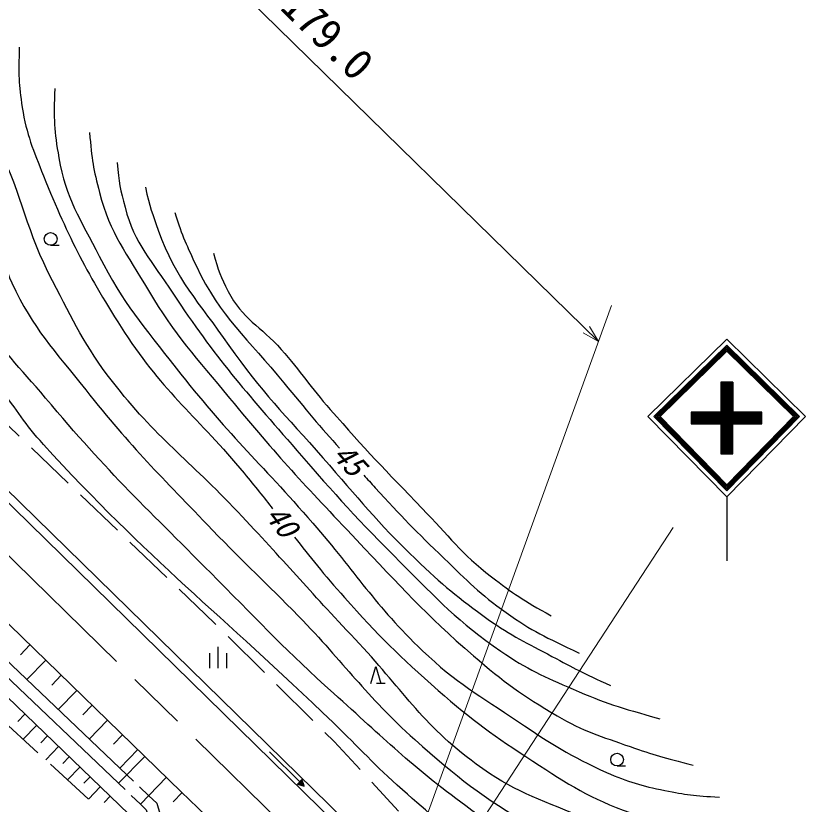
# Model space of a CAD drawing. Units: millimetres, scale not verified. Extents: x 39998 to 679975, y 19999 to 379986.
# Drawn here: x 236668 to 283663, y 296320 to 342619 of the extents above; entities that cross this region are included whole.
import ezdxf
from ezdxf.enums import TextEntityAlignment as Align

# ---------------------------------------------------------------- set-up
doc = ezdxf.new("R2010")
doc.units = ezdxf.units.MM
doc.header["$LTSCALE"] = 999.963
doc.linetypes.add('CHAIN', pattern=[18.5, 12, -1.5, 3.5, -1.5])
for name, color, linetype, lineweight in [('M-BGD', 7, 'Continuous', 25), ('M-BMK', 2, 'CHAIN', 13), ('M-STR-HTXT', 7, 'Continuous', 13), ('M-STR-STRC', 7, 'Continuous', 25)]:
    doc.layers.add(name, color=color, linetype=linetype, lineweight=lineweight)
doc.styles.add('ＭＳ ゴシック', font='')
doc.styles.get('ＭＳ ゴシック').set_extended_font_data('MS Gothic')

msp = doc.modelspace()

# ---------------------------------------------------------------- linework, layer by layer
at = {"layer": 'M-BGD'}
for p, q in [((238698.8, 329162.7), (239198.7, 329162.7)), ((222974.2, 326984.3), (259230.3, 291537)), ((246366.8, 297100.7), (219307.4, 323340.9)), ((236845.9, 317972.8), (234705, 320023.6)), ((239734.3, 315205.9), (237568, 317281.1)), ((242622.8, 312439.1), (240456.4, 314514.2)), ((245511.3, 309672.2), (243344.9, 311747.3)), ((230867.7, 309804.1), (243169.4, 298088.3)), ((230387.8, 309300.1), (242680.9, 297592.5)), ((248313.3, 306988.1), (246233.4, 308980.5)), ((243833.1, 295257.6), (229797.7, 308737.5)), ((248398.4, 306903.9), (248313.3, 306988.1)), ((251242.2, 304091.2), (249109.3, 306200.7)), ((237482.9, 305715.6), (236921.4, 305136.6)), ((248535.1, 304350.4), (248535.1, 305600.3)), ((248035.2, 304350.4), (248035.2, 305225.4)), ((249035.1, 304350.4), (249035.1, 305225.4)), ((238409.4, 304817.2), (237302.5, 303675.8)), ((257477.4, 303456.2), (257777.4, 304456.1)), ((257777.4, 304456.1), (258077.3, 303456.2)), ((239322.5, 303931.7), (238769.1, 303361)), ((254086, 301278.4), (251953.2, 303388)), ((258327.3, 303456.2), (257827.3, 303456.2)), ((240235.6, 303046.2), (239144.8, 301921.3)), ((241135.6, 302173.5), (240590.1, 301611.1)), ((235738.7, 301410.1), (237951.3, 299384.3)), ((237185.1, 301642.5), (236779.6, 301220.3)), ((242035.5, 301300.8), (240960.4, 300192.1)), ((237860.6, 300993.7), (237080.5, 300181.5)), ((238510.3, 300369.7), (238120.3, 299963.6)), ((242922.5, 300440.7), (242384.9, 299886.4)), ((255338, 300040.2), (254797, 300575.3)), ((256857, 298395.3), (255338, 300040.2)), ((239160.1, 299745.6), (238409.8, 298964.4)), ((243809.4, 299580.6), (242749.8, 298487.9)), ((251532.4, 299436.6), (253315.3, 297684.1)), ((239785.1, 299145.4), (239409.9, 298754.8)), ((244234, 299168.9), (242680.9, 297592.5)), ((238688.8, 298709), (240901.3, 296683.2)), ((240410, 298545.2), (239688.4, 297793.8)), ((271934, 298610.1), (272434, 298610.1)), ((241011.1, 297967.8), (240650.3, 297592.1)), ((243551.9, 297724.1), (243169.4, 298088.3)), ((243069.6, 297222.3), (242680.9, 297592.5)), ((243974.7, 296360.3), (245497.1, 297944)), ((253446.7, 297817.9), (253183.8, 297550.4)), ((253183.8, 297550.4), (253582.7, 297421.3)), ((253192.6, 297559.3), (253210.4, 297541.8)), ((253201.4, 297568.3), (253237, 297533.2)), ((253210.1, 297577.2), (253263.6, 297524.6)), ((253218.9, 297586.1), (253290.2, 297516)), ((253226.1, 297771.8), (253315.3, 297684.1)), ((253227.7, 297595), (253316.8, 297507.4)), ((253236.4, 297603.9), (253343.4, 297498.8)), ((253245.2, 297612.8), (253370, 297490.2)), ((253253.9, 297621.7), (253396.6, 297481.5)), ((253262.7, 297630.7), (253423.2, 297472.9)), ((253271.5, 297639.6), (253449.7, 297464.3)), ((253280.2, 297648.5), (253476.3, 297455.7)), ((253289, 297657.4), (253502.9, 297447.1)), ((253297.8, 297666.3), (253529.5, 297438.5)), ((253306.5, 297675.2), (253556.1, 297429.9)), ((253315.3, 297684.1), (253582.7, 297421.3)), ((253324, 297693.1), (253573.6, 297447.7)), ((253332.8, 297702), (253564.6, 297474.2)), ((253341.6, 297710.9), (253555.5, 297500.6)), ((253350.3, 297719.8), (253546.4, 297527)), ((253359.1, 297728.7), (253537.4, 297553.5)), ((253367.8, 297737.6), (253528.3, 297579.9)), ((253376.6, 297746.5), (253519.2, 297606.3)), ((253385.4, 297755.5), (253510.2, 297632.8)), ((253394.1, 297764.4), (253501.1, 297659.2)), ((253402.9, 297773.3), (253492, 297685.7)), ((253411.7, 297782.2), (253483, 297712.1)), ((253420.4, 297791.1), (253473.9, 297738.5)), ((253429.2, 297800), (253464.8, 297765)), ((253437.9, 297808.9), (253455.8, 297791.4)), ((253582.7, 297421.3), (253446.7, 297817.9)), ((259101.5, 295965), (257535.4, 297660.7)), ((241612.3, 297390.5), (240918.1, 296667.8)), ((244457, 296862), (243913.9, 297379.3)), ((246419.3, 297049.9), (245898, 296510.6)), ((253273.9, 290423.6), (246366.8, 297100.7)), ((242190.5, 296835.2), (241843.4, 296473.8)), ((243974.7, 296360.3), (243431.6, 296877.5)), ((244457, 296862), (244920.4, 296420.7)), ((244920.4, 296420.7), (245560.5, 294355.8))]:
    msp.add_line(p, q, dxfattribs=at)
for points in [[(276464, 279005.1), (259558, 291915.8), (223328.9, 327336.7)], [(243974.7, 296360.3), (244309.3, 296041.7), (244950.2, 293974), (263350.2, 276713.9)]]:
    msp.add_lwpolyline(points, dxfattribs=at)
for centre in [(238698.7, 329537.7), (271934, 298985.1)]:
    msp.add_circle(centre, 375, dxfattribs=at)
for points, knots in [([(220117.1, 352700.3), (220167.9, 352644), (220219.2, 352586.9), (220271.2, 352528.9), (223894.1, 348488.3), (225202.2, 345643.9), (228501.1, 341334.7), (230003, 339372.8), (231097.3, 338455.9), (232417.9, 336367.6), (233601, 334496.8), (234279.3, 333437.3), (235145.9, 331400.4), (235853.7, 329737), (235662.6, 328591.7), (236424.4, 326952.3), (237678.7, 324252.9), (238911.8, 323018.7), (240758.3, 320684), (243449, 317281.9), (245201.1, 315575.2), (248204.6, 312445.8), (250131.7, 310437.8), (251295.1, 309395.3), (253238.1, 307402.6), (255951.6, 304619.5), (257172.9, 302759.3), (260065.3, 300162.7), (262539.3, 297941.6), (264044.4, 296793.9), (266894.6, 295082.1), (268525.5, 294102.5), (269477.5, 293562.3), (271289.6, 292982.6), (273543.5, 292261.6), (274839.7, 291782.9), (277203.2, 291665.7), (279219.9, 291565.7), (280084.7, 291679.2), (282356, 292081.1)], [0, 0, 0, 0, 1, 1, 1, 2, 2, 2, 3, 3, 3, 4, 4, 4, 5, 5, 5, 6, 6, 6, 7, 7, 7, 8, 8, 8, 9, 9, 9, 10, 10, 10, 11, 11, 11, 12, 12, 12, 13, 13, 13, 13]), ([(283608.5, 290227.1), (281244.5, 289874), (280429.9, 289746.6), (278384.4, 289818.8), (276397.7, 289888.9), (275245.6, 289955), (273346.7, 290543.4), (271301.2, 291177.2), (270270.1, 291864.9), (268403.3, 292914.2), (266254.8, 294121.8), (265039.7, 294800.9), (263054.6, 296261.6), (259848.3, 298621), (258262.8, 300216.2), (255300.3, 302875.3), (252530.3, 305361.7), (251108.3, 306895.4), (248486.8, 309538), (244450.1, 313607.1), (242075.6, 315798.4), (238406.1, 320201.7), (236872.5, 322042), (235761.4, 322947.7), (234726.5, 325108.2), (234347.3, 325900.1), (234318.5, 326416), (234080.1, 327261), (233765.4, 328376.7), (233797.5, 329066.1), (233363.1, 330140.8), (233022.9, 330982.4), (232783.3, 331442.3), (232274.8, 332194.2), (231646.6, 333123.2), (231150.9, 333535.3), (230440.9, 334403.3), (229659, 335359.3), (229169.3, 335855.9), (228450.5, 336860.2), (227179.8, 338635.6), (226644.2, 339748.3), (225449.9, 341575.9), (224208.9, 343475.3), (223535.4, 344556.6), (222191.4, 346384.5), (220815.4, 348256.1), (220053.7, 349330.8), (218471, 351018.5)], [0, 0, 0, 0, 1, 1, 1, 2, 2, 2, 3, 3, 3, 4, 4, 4, 5, 5, 5, 6, 6, 6, 7, 7, 7, 8, 8, 8, 9, 9, 9, 10, 10, 10, 11, 11, 11, 12, 12, 12, 13, 13, 13, 14, 14, 14, 15, 15, 15, 16, 16, 16, 16]), ([(281231.7, 293778.3), (278903.9, 293530.6), (278012.1, 293489.1), (275972.3, 293733.5), (273450.2, 294035.8), (272101.6, 294672), (269760, 295656.5), (267303.1, 296689.5), (265806.9, 297136.6), (263662.7, 298719.7), (260452.6, 301089.6), (259302.3, 303163.3), (256557.7, 306059.6), (253831.5, 308936.4), (252401.5, 310638.6), (249680.8, 313520.5), (246833.3, 316536.6), (244865.1, 317899.3), (242319.5, 321174.2), (240674.7, 323290.2), (240061.3, 324700.2), (238811.9, 327071.2), (237266, 330004.7), (237085.3, 331960.6), (235648.2, 334948.9), (235069.4, 336152.6), (234732.6, 336827), (234012, 337951.6), (233120.6, 339342.9), (232438.3, 339995.9), (231512.8, 341364.9), (229946.3, 343682.1), (229536.9, 344611), (227997.5, 347603.5)], [0, 0, 0, 0, 1, 1, 1, 2, 2, 2, 3, 3, 3, 4, 4, 4, 5, 5, 5, 6, 6, 6, 7, 7, 7, 8, 8, 8, 9, 9, 9, 10, 10, 10, 11, 11, 11, 11]), ([(236861.1, 340782.4), (236810.6, 339187.7), (236817.2, 338618.4), (237033, 337256.5), (237289.9, 335634.8), (237668.9, 334765.8), (238283.3, 333243.1), (239796.2, 329494.4), (240852, 327450.5), (243042, 324052.6), (245335.7, 320493.9), (247355.7, 319049.3), (250053.5, 315786.3), (250682.6, 315025.5), (251223.1, 314343.2), (251724.8, 313698.9)], [0, 0, 0, 0, 1, 1, 1, 2, 2, 2, 3, 3, 3, 4, 4, 4, 5, 5, 5, 5]), ([(238943.9, 338359.3), (238862.6, 336563.6), (238911.1, 335867.4), (239182.3, 334304.1), (239599.4, 331899.6), (240445.5, 330698.5), (241549.8, 328522.3), (242959.9, 325743.4), (244154.2, 324406.1), (246068.7, 321947.4), (248975.3, 318214.5), (250970, 316428.3), (254077.1, 312860.6), (256611.3, 309950.8), (257727.6, 308035.3), (260519.3, 305371.6), (262497.8, 303483.8), (263878.1, 302733.7), (266145.1, 301204.4), (268076, 299901.8), (269190.4, 299187), (271316, 298234.8), (272592.8, 297662.9), (273365.8, 297453.5), (274735.7, 297169.6), (275968.6, 296914.1), (276450, 296872.4), (277935, 296774.6)], [0, 0, 0, 0, 1, 1, 1, 2, 2, 2, 3, 3, 3, 4, 4, 4, 5, 5, 5, 6, 6, 6, 7, 7, 7, 8, 8, 8, 9, 9, 9, 9]), ([(240986.7, 335777.5), (241096.9, 334191.9), (241219.2, 333610.4), (241567.7, 332263.6), (242197.6, 329829.2), (243168.3, 328671.3), (244441.2, 326502.7), (246004.4, 323839.5), (247243, 322577.9), (249202.6, 320191.3), (251967.1, 316824.5), (253643.6, 315042.3), (256641.7, 311881.8), (259242.6, 309140), (260651, 307538.5), (263512.1, 305069.4), (265295.7, 303530.1), (266381, 302746.1), (268411.7, 301551.4), (269975.2, 300631.5), (270979.2, 300346.4), (272692.9, 299751.4), (274118.2, 299256.5), (274635.2, 299110.6), (276397.6, 298657.5)], [0, 0, 0, 0, 1, 1, 1, 2, 2, 2, 3, 3, 3, 4, 4, 4, 5, 5, 5, 6, 6, 6, 7, 7, 7, 8, 8, 8, 8]), ([(242609.8, 334030), (242685.4, 332850.8), (242796.9, 332403.5), (243063.4, 331392.8), (243637.1, 329216.6), (244634.1, 328242), (245866.3, 326358.8), (248379.4, 322518.1), (250140, 320603.5), (253140.6, 317130.2), (255433.9, 314475.6), (256759.9, 313019), (259241.5, 310539.5), (261410.9, 308372), (262600.2, 307082.2), (265122.9, 305338.7), (266661.4, 304275.4), (267649, 303863.8), (269361, 303111.1), (271280.5, 302267.3), (272041.5, 302064.6), (274440.4, 301374.5)], [0, 0, 0, 0, 1, 1, 1, 2, 2, 2, 3, 3, 3, 4, 4, 4, 5, 5, 5, 6, 6, 6, 7, 7, 7, 7]), ([(244261.8, 332567.5), (244506.5, 331405), (244669.8, 331013.1), (245014.7, 330044), (246052.1, 327129), (247388.8, 325831.2), (249155.7, 323291.3), (251076.3, 320530.6), (252469.4, 319221.7), (254679.5, 316686.9), (256749.7, 314312.5), (257858.5, 312925.7), (260125.4, 310738.2), (261677.5, 309240.4), (262623.7, 308470.7), (264376.5, 307213.6), (265749.9, 306228.7), (266626.3, 305835.2), (268115.7, 305036.5), (269434.4, 304329.3), (269888.1, 304108.4), (271541.9, 303322.8)], [0, 0, 0, 0, 1, 1, 1, 2, 2, 2, 3, 3, 3, 4, 4, 4, 5, 5, 5, 6, 6, 6, 7, 7, 7, 7]), ([(245984.9, 331097.8), (246435.9, 329634.4), (246683.5, 329145.8), (247250.4, 327946.7), (248680.3, 324921.8), (250275.9, 323687.3), (252389, 321093.2), (253649.2, 319546.2), (254586, 318444), (255639, 317259.4)], [0, 0, 0, 0, 1, 1, 1, 2, 2, 2, 3, 3, 3, 3]), ([(248263.1, 328708.2), (248517.6, 327689.8), (248691.1, 327299.1), (249116.1, 326462.6), (249932.6, 324855.3), (251037.1, 324407.4), (252227, 323053.1), (253402.1, 321715.8), (253935.8, 320861.2), (255109.8, 319522.8), (257148.8, 317198.2), (258343.3, 315940.8), (260498.9, 313723.8), (262052.1, 312126.3), (262790.9, 311073.3), (264557, 309714.8), (265856.2, 308715.5), (266393.1, 308366.8), (268068.1, 307416.7)], [0, 0, 0, 0, 1, 1, 1, 2, 2, 2, 3, 3, 3, 4, 4, 4, 5, 5, 5, 6, 6, 6, 6]), ([(285382, 289256.2), (283724.2, 288789.1), (283165.5, 288620.4), (281704, 288475.8), (280360.5, 288342.9), (279593, 288351.9), (278247.7, 288464.9), (276571.4, 288605.7), (275626.2, 288747.1), (274001, 289181.7), (272113.2, 289686.5), (271060.7, 290027), (269270.7, 290811), (266996, 291807.4), (265761.1, 292480.8), (263672.2, 293823.8), (261863.9, 294986.5), (260940.4, 295782.5), (259335.5, 297213), (257685.3, 298684), (256862.1, 299616.8), (255270.2, 301150.8), (248641.2, 307538.4), (244484.7, 310683.4), (238275.2, 317479.5), (237180.8, 318677.4), (236754.1, 319503.9), (235727.1, 320760.1), (235179.6, 321429.9), (235001.4, 321648.5), (234308, 322460.6)], [0, 0, 0, 0, 1, 1, 1, 2, 2, 2, 3, 3, 3, 4, 4, 4, 5, 5, 5, 6, 6, 6, 7, 7, 7, 8, 8, 8, 9, 9, 9, 10, 10, 10, 10]), ([(257070.6, 315672.3), (257284.5, 315437.7), (257507.6, 315193.8), (257742.1, 314938), (259271.7, 313269.2), (260148, 312349), (261785.9, 310786.5), (263150.6, 309484.5), (263881.7, 308696.9), (265424.4, 307611.7), (266992.7, 306508.5), (267686.4, 306186.8), (269719.3, 305234.5)], [0, 0, 0, 0, 1, 1, 1, 2, 2, 2, 3, 3, 3, 4, 4, 4, 4]), ([(253015.5, 312030.5), (253871.6, 310927.6), (254747.5, 309830.3), (255940, 308497.4), (257955.9, 306244.3), (259159, 305036), (261436.3, 303047.5), (263478.2, 301264.7), (264721.9, 300370.4), (266990.9, 298887.5), (269113, 297500.6), (270344.8, 296713.7), (272731.9, 295860.3), (274081.7, 295377.7), (274909.1, 295326.8), (276330, 295137.1), (277800.7, 294940.8), (278345.1, 294933.1), (280121, 294898.2)], [0, 0, 0, 0, 1, 1, 1, 2, 2, 2, 3, 3, 3, 4, 4, 4, 5, 5, 5, 6, 6, 6, 6])]:
    msp.add_open_spline(points, degree=3, knots=knots, dxfattribs=at)
at = {"layer": 'M-BMK'}
msp.add_line((207555.9, 339009.1), (282162.3, 265985.6), dxfattribs=at)
at = {"layer": 'M-STR-HTXT'}
for p, q in [((230347.4, 363152.3), (270842.3, 323516.5)), ((259739.4, 292868), (271605.1, 325622.3)), ((270842.3, 323516.5), (270311.7, 324404)), ((270842.3, 323516.5), (269943.6, 324027.9)), ((261250.1, 291192.2), (275218.1, 312594.7))]:
    msp.add_line(p, q, dxfattribs=at)
at = {"layer": 'M-STR-STRC'}
for p, q in [((278722.1, 321131.3), (278022.1, 321131.3)), ((278022.1, 321131.3), (278022.1, 319381.4)), ((278072.1, 321131.3), (278072.1, 319381.4)), ((278122.1, 321131.3), (278122.1, 319381.4)), ((278172.1, 321131.3), (278172.1, 319381.4)), ((278222.1, 321131.3), (278222.1, 319381.4)), ((278272.1, 321131.3), (278272.1, 319381.4)), ((278322.1, 321131.3), (278322.1, 319381.4)), ((278372.1, 321131.3), (278372.1, 319381.4)), ((278422.1, 321131.3), (278422.1, 319381.4)), ((278472.1, 321131.3), (278472.1, 319381.4)), ((278522.1, 321131.3), (278522.1, 319381.4)), ((278572.1, 321131.3), (278572.1, 319381.4)), ((278622.1, 321131.3), (278622.1, 319381.4)), ((278672.1, 321131.3), (278672.1, 319381.4)), ((278722.1, 321131.3), (278722.1, 319381.4)), ((278022.1, 319381.4), (276272.2, 319381.4)), ((276272.2, 319381.4), (276272.2, 318681.4)), ((276272.2, 319331.4), (280422.8, 319331.4)), ((276272.2, 319281.4), (280422.8, 319281.4)), ((276272.2, 319231.4), (280422.8, 319231.4)), ((276272.2, 319181.4), (280422.8, 319181.4)), ((276272.2, 319131.4), (280422.8, 319131.4)), ((280422.8, 319381.4), (278722.1, 319381.4)), ((280422.8, 318681.4), (280422.8, 319381.4)), ((276272.2, 319081.4), (280422.8, 319081.4)), ((276272.2, 319031.4), (280422.8, 319031.4)), ((276272.2, 318981.4), (280422.8, 318981.4)), ((276272.2, 318931.4), (280422.8, 318931.4)), ((276272.2, 318881.4), (280422.8, 318881.4)), ((276272.2, 318831.4), (280422.8, 318831.4)), ((276272.2, 318781.4), (280422.8, 318781.4)), ((276272.2, 318731.4), (280422.8, 318731.4)), ((276272.2, 318681.4), (278022.1, 318681.4)), ((278022.1, 318681.4), (278022.1, 316931.5)), ((278072.1, 316931.5), (278072.1, 318681.4)), ((278122.1, 316931.5), (278122.1, 318681.4)), ((278172.1, 316931.5), (278172.1, 318681.4)), ((278222.1, 316931.5), (278222.1, 318681.4)), ((278272.1, 316931.5), (278272.1, 318681.4)), ((278322.1, 316931.5), (278322.1, 318681.4)), ((278372.1, 316931.5), (278372.1, 318681.4)), ((278422.1, 316931.5), (278422.1, 318681.4)), ((278472.1, 316931.5), (278472.1, 318681.4)), ((278522.1, 316931.5), (278522.1, 318681.4)), ((278572.1, 316931.5), (278572.1, 318681.4)), ((278622.1, 316931.5), (278622.1, 318681.4)), ((278672.1, 316931.5), (278672.1, 318681.4)), ((278722.1, 316931.5), (278722.1, 318681.4)), ((278722.1, 318681.4), (280422.8, 318681.4)), ((278022.1, 316931.5), (278722.1, 316931.5)), ((278372.1, 314397), (278372.1, 310642.4))]:
    msp.add_line(p, q, dxfattribs=at)
for points in [[(273743.8, 319117.4), (278372.1, 323651.6), (282998.4, 319117.4), (278372.1, 314397)], [(282644.9, 319113.8), (278372.1, 314754.1), (274097.4, 319113.8), (278372.1, 323301.5)], [(282574.2, 319113.1), (278372.1, 314825.6), (274168.1, 319113.1), (278372.1, 323231.5)], [(282503.5, 319112.4), (278372.1, 314897), (274238.8, 319112.4), (278372.1, 323161.5)], [(282432.8, 319111.7), (278372.1, 314968.4), (274309.5, 319111.7), (278372.1, 323091.5)], [(282362.1, 319111), (278372, 315039.8), (274380.3, 319111), (278372.1, 323021.5)], [(282284.1, 319117.4), (278372.1, 322951.5), (274458.2, 319117.4), (278372.1, 315111.3)]]:
    msp.add_lwpolyline(points, close=True, dxfattribs=at)

# ---------------------------------------------------------------- texts
at = {"layer": 'M-BGD', "style": 'ＭＳ ゴシック', "oblique": 15}
for s, rotation, p in [('45', 312.071, (256239.2, 316588.8)), ('40', 307.665, (252276, 312987.4))]:
    msp.add_text(s, height=1320, rotation=rotation, dxfattribs=at).set_placement(p, align=Align.MIDDLE_CENTER)
at = {"layer": 'M-STR-HTXT', "style": 'ＭＳ ゴシック'}
msp.add_text('側溝 L=179.0', height=1833, rotation=315.614, dxfattribs=at).set_placement((250804.7, 343548.8), align=Align.BOTTOM_CENTER)

doc.saveas('drawing.dxf')
